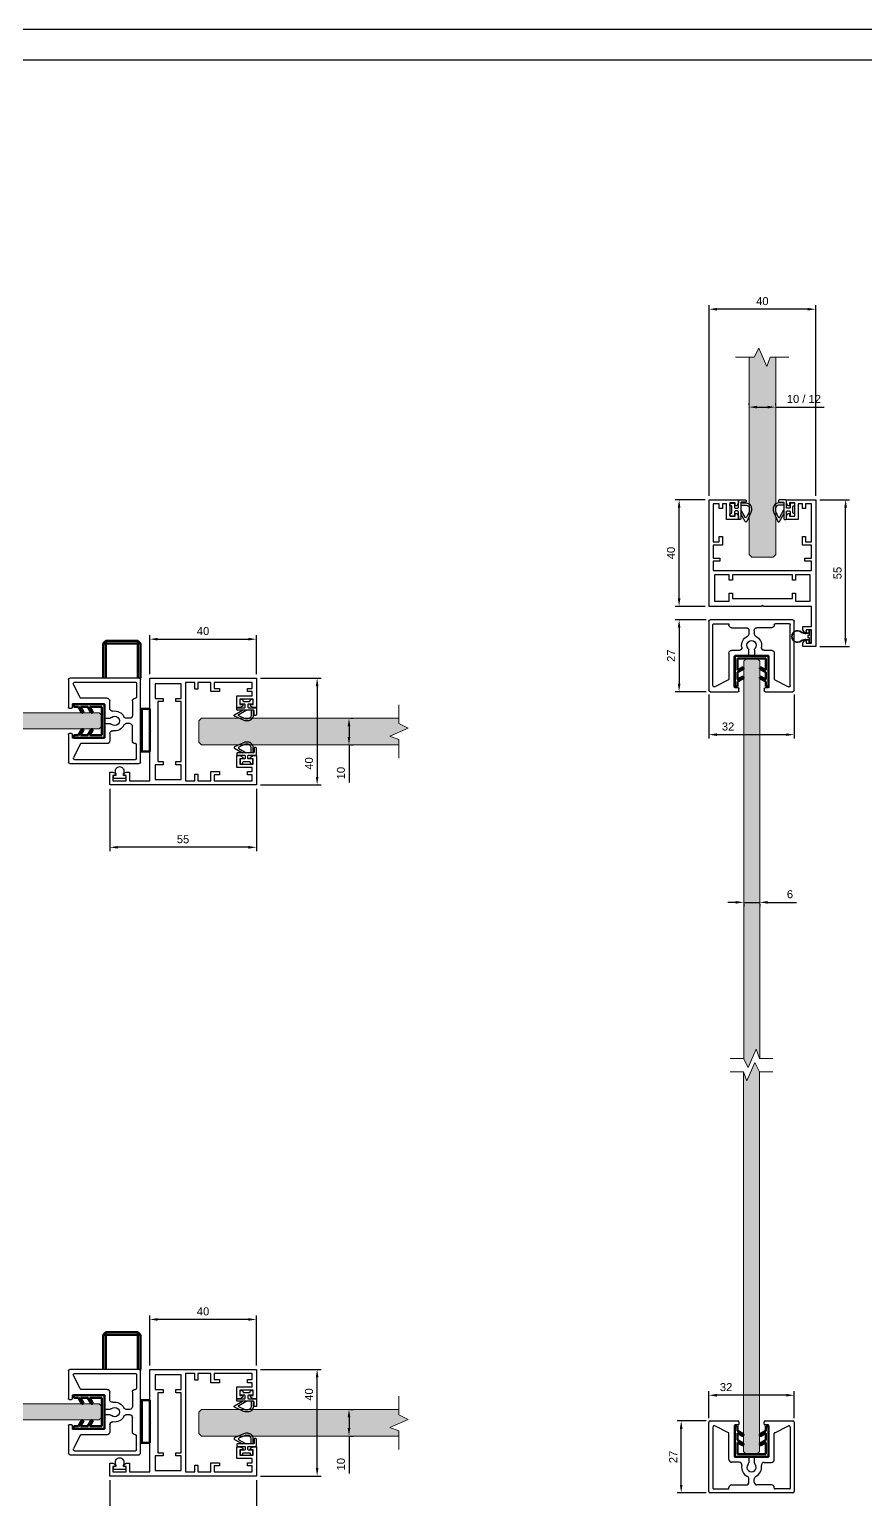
# Model space of a CAD drawing. Header units: millimetres. Extents: x 3538 to 5995, y -682 to 159.
# Drawn here: x 4137 to 4450, y -392 to 159 of the extents above; entities that cross this region are included whole.
import ezdxf

# ---------------------------------------------------------------- set-up
doc = ezdxf.new("R2010")
doc.units = ezdxf.units.MM
for name, color, linetype in [('Blocchi', 7, 'Continuous'), ('COMP', 41, 'Continuous'), ('FEMMINA_MIR', 7, 'Continuous'), ('GUARNIZIONE_MONT', 7, 'Continuous'), ('MASCHIO_MIR', 7, 'Continuous'), ('quote', 3, 'Continuous')]:
    doc.layers.add(name, color=color, linetype=linetype)
doc.layers.add('GLASS & JOINTS', color=250, linetype='Continuous', lineweight=13)
doc.layers.add('NOTES', color=7, linetype='Continuous', lineweight=15)
doc.layers.add('GLASS HATCH', color=7, linetype='Continuous', true_color=0xb8ffed, transparency=0.5)
doc.styles.get("Standard").update_dxf_attribs({"font": 'arial.ttf'})
doc.dimstyles.new('ISO-25$0', dxfattribs={"dimtxt": 3, "dimasz": 3, "dimexe": 1.5, "dimexo": 1.5, "dimgap": 1.5, "dimtad": 1, "dimtxsty": 'Standard', "dimcen": 2.5, "dimadec": 0, "dimazin": 0, "dimtfac": 1, "dimtmove": 0, "dimatfit": 3, "dimfxl": 1, "dimarcsym": 0})

# ---------------------------------------------------------------- blocks, each defined once
blk = doc.blocks.new('48750')
at = {"layer": 'COMP'}
for p, q in [((-3.8, 1.56), (-4.38, 1.84)), ((-1.46, 1.14), (-2.05, 1.14)), ((-4.38, -1.84), (-3.8, -1.56)), ((-2.05, -1.14), (-1.46, -1.14))]:
    blk.add_line(p, q, dxfattribs=at)
blk.add_lwpolyline([(-0.95, 1.75, -0.414214), (-1.45, 1.25), (-2.05, 1.25, -0.117054), (-3.75, 1.65), (-4.33, 1.94, 1.622467), (-4.33, -1.94), (-3.75, -1.65, -0.117054), (-2.05, -1.25), (-1.45, -1.25, -0.414214), (-0.95, -1.75), (-0.95, -2.41), (0, -2.41), (0, 2.41), (-0.95, 2.41)], format="xyb", close=True, dxfattribs=at)
blk.add_lwpolyline([(-0.1, 2.32), (-0.85, 2.32), (-0.85, 0.4), (-1.35, 0.4), (-1.35, -0.4), (-0.85, -0.4), (-0.85, -2.31), (-0.1, -2.31)], close=True, dxfattribs=at)
for centre, radius, start, end in [((-5.3, 0), 2.07, 63.2948, 296.7052), ((-2.05, 5.03), 3.89, 243.2948, 270), ((-1.46, 1.75), 0.61, 270, 0), ((-2.05, -5.03), 3.89, 90, 116.7052), ((-1.46, -1.75), 0.61, 0, 90)]:
    blk.add_arc(centre, radius, start, end, dxfattribs=at)
blk = doc.blocks.new('cassaporta Glass')
at = {"color": 4}
for p, q in [((20, 15), (15.2, 15)), ((15.2, 15), (15.2, 13.8)), ((15.2, 13.8), (15.77, 12.75)), ((15.77, 12.75), (16.4, 12.75)), ((16.4, 12.75), (16.4, 13.8)), ((16.4, 13.8), (18.4, 13.8)), ((18.4, 13.8), (18.4, 8.8)), ((20, -40), (20, 15)), ((15.77, 9.85), (15.2, 8.8)), ((15.2, 8.8), (15.2, 7.6)), ((15.2, 7.6), (18.4, 7.6)), ((16.4, 9.85), (15.77, 9.85)), ((16.4, 8.8), (16.4, 9.85)), ((18.4, 8.8), (16.4, 8.8)), ((18.4, 7.6), (18.4, 0)), ((-0.4, 0), (-20, 0)), ((-20, 0), (-20, -40)), ((-17.9, -11.8), (-17.9, -2)), ((-17.9, -2), (-12.45, -2)), ((-12.45, -2), (-12.45, -5)), ((-12.45, -5), (-11.25, -5)), ((-11.25, -5), (-11.25, -3)), ((-11.25, -3), (11.25, -3)), ((0, -0.4), (-0.4, 0)), ((0.4, 0), (0, -0.4)), ((18.4, 0), (0.4, 0)), ((11.25, -3), (11.25, -5)), ((11.25, -5), (12.45, -5)), ((12.45, -5), (12.45, -2)), ((12.45, -2), (17.9, -2)), ((17.9, -2), (17.9, -11.8)), ((-11.25, -9.8), (-12.45, -9.8)), ((-12.45, -9.8), (-12.45, -11.8)), ((-11.25, -11.8), (-11.25, -9.8)), ((12.45, -9.8), (11.25, -9.8)), ((11.25, -9.8), (11.25, -11.8)), ((12.45, -11.8), (12.45, -9.8)), ((-18.4, -16.9), (-18.4, -13.4)), ((-18.4, -13.4), (18.4, -13.4)), ((-12.45, -11.8), (-17.9, -11.8)), ((11.25, -11.8), (-11.25, -11.8)), ((17.9, -11.8), (12.45, -11.8)), ((18.4, -13.4), (18.4, -16.9)), ((-15.9, -16.9), (-18.4, -16.9)), ((-18.4, -22.95), (-18.4, -18.1)), ((-18.4, -18.1), (-15.9, -18.1)), ((-15.9, -18.1), (-15.9, -16.9)), ((18.4, -16.9), (15.9, -16.9)), ((15.9, -16.9), (15.9, -18.1)), ((15.9, -18.1), (18.4, -18.1)), ((18.4, -18.1), (18.4, -22.95)), ((-15, -22.95), (-18.4, -22.95)), ((-18.4, -38.4), (-18.4, -24.15)), ((-18.4, -24.15), (-16.2, -24.15)), ((-16.2, -24.15), (-16.2, -26.15)), ((-16.2, -26.15), (-15, -26.15)), ((-15, -26.15), (-15, -22.95)), ((18.4, -22.95), (15, -22.95)), ((15, -22.95), (15, -26.15)), ((15, -26.15), (16.2, -26.15)), ((16.2, -26.15), (16.2, -24.15)), ((16.2, -24.15), (18.4, -24.15)), ((18.4, -24.15), (18.4, -38.4)), ((-9, -32.6), (-13.4, -32.6)), ((-13.4, -32.6), (-13.4, -38.4)), ((-9, -33.8), (-9, -32.6)), ((13.4, -32.6), (9, -32.6)), ((9, -32.6), (9, -33.8)), ((13.4, -38.4), (13.4, -32.6)), ((-16.2, -38.4), (-18.4, -38.4)), ((-15, -36.7), (-16.2, -36.7)), ((-16.2, -36.7), (-16.2, -38.4)), ((-15, -38.4), (-15, -36.7)), ((-13.4, -38.4), (-15, -38.4)), ((-12.2, -38.8), (-12.2, -33.8)), ((-12.2, -33.8), (-10.2, -33.8)), ((-10.2, -33.8), (-10.2, -34.85)), ((-10.2, -34.85), (-9.58, -34.85)), ((-9.58, -37.75), (-10.2, -37.75)), ((-10.2, -37.75), (-10.2, -38.8)), ((-9.58, -34.85), (-9, -33.8)), ((-9, -38.8), (-9.58, -37.75)), ((9, -33.8), (9.57, -34.85)), ((9.57, -37.75), (9, -38.8)), ((9.57, -34.85), (10.2, -34.85)), ((10.2, -37.75), (9.57, -37.75)), ((10.2, -34.85), (10.2, -33.8)), ((10.2, -33.8), (12.2, -33.8)), ((10.2, -38.8), (10.2, -37.75)), ((12.2, -33.8), (12.2, -38.8)), ((15, -38.4), (13.4, -38.4)), ((16.2, -36.7), (15, -36.7)), ((15, -36.7), (15, -38.4)), ((16.2, -38.4), (16.2, -36.7)), ((18.4, -38.4), (16.2, -38.4)), ((-20, -40), (-9, -40)), ((-10.2, -38.8), (-12.2, -38.8)), ((-9, -40), (-9, -38.8)), ((9, -38.8), (9, -40)), ((9, -40), (20, -40)), ((12.2, -38.8), (10.2, -38.8))]:
    blk.add_line(p, q, dxfattribs=at)
blk = doc.blocks.new('guarnizione vetro 6mm porta')
at = {"layer": 'GUARNIZIONE_MONT', "color": 7, "linetype": 'Continuous', "lineweight": 50}
for p, q in [((-5.3, 11.5), (-6.3, 11.5)), ((-6.3, 11.5), (-6.3, 0)), ((-5.3, 9.73), (-5.3, 11.5)), ((5.3, 11.5), (5.3, 9.73)), ((6.3, 11.5), (5.3, 11.5)), ((6.3, 0), (6.3, 11.5)), ((-3.18, 8.51), (-5.3, 9.73)), ((-5.3, 6.23), (-5.3, 8.92)), ((-5.3, 8.92), (-3.53, 7.9)), ((-3.18, 5.01), (-5.3, 6.23)), ((-3.12, 8.01), (-3.07, 8.1)), ((3.07, 8.1), (3.12, 8.01)), ((5.3, 9.73), (3.18, 8.51)), ((5.3, 6.23), (3.18, 5.01)), ((3.53, 7.9), (5.3, 8.92)), ((5.3, 8.92), (5.3, 6.23)), ((-6.3, 0), (6.3, 0)), ((-5.3, 1), (-5.3, 5.42)), ((-5.3, 5.42), (-3.53, 4.4)), ((5.3, 1), (-5.3, 1)), ((-3.12, 4.51), (-3.07, 4.6)), ((3.07, 4.6), (3.12, 4.51)), ((3.53, 4.4), (5.3, 5.42)), ((5.3, 5.42), (5.3, 1))]:
    blk.add_line(p, q, dxfattribs=at)
for centre, start, end in [((-3.38, 8.16), 240, 330), ((-3.33, 8.25), 330, 60), ((3.33, 8.25), 120, 210), ((3.38, 8.16), 210, 300), ((-3.38, 4.66), 240, 330), ((-3.33, 4.75), 330, 60), ((3.33, 4.75), 120, 210), ((3.38, 4.66), 210, 300)]:
    blk.add_arc(centre, 0.3, start, end, dxfattribs=at)
blk = doc.blocks.new('*D13')
at = {"layer": 'Defpoints', "color": 0, "transparency": 16777216}
for p in [(4404.6, -167.07), (4410.6, -167.07), (4410.6, -167.86)]:
    blk.add_point(p, dxfattribs=at)
at = {"layer": 'quote', "color": 0, "lineweight": -2, "transparency": 16777216}
for p, q in [((4401.6, -167.86), (4398.6, -167.86)), ((4404.6, -167.86), (4410.6, -167.86)), ((4404.6, -168.57), (4404.6, -169.36)), ((4410.6, -168.57), (4410.6, -169.36)), ((4413.6, -167.86), (4424.45, -167.86))]:
    blk.add_line(p, q, dxfattribs=at)
at = {"layer": 'quote', "color": 0, "transparency": 16777216}
for points in [[(4401.6, -167.36), (4401.6, -168.36), (4404.6, -167.86)], [(4413.6, -167.36), (4413.6, -168.36), (4410.6, -167.86)]]:
    blk.add_solid(points, dxfattribs=at)
at = {"layer": 'quote', "color": 0, "transparency": 16777216, "insert": (4421.96, -164.83), "char_height": 3, "attachment_point": 5}
blk.add_mtext('6', dxfattribs=at)
blk = doc.blocks.new('cerniera bilico')
at = {"layer": 'FEMMINA_MIR', "color": 7, "linetype": 'Continuous', "lineweight": 50}
for p, q in [((-16.5, 33.5), (-17.5, 32.5)), ((-4.5, 33.5), (-16.5, 33.5)), ((-16.5, 33.5), (-16.5, 32.5)), ((-3.5, 32.5), (-4.5, 33.5)), ((-4.5, 32.5), (-4.5, 33.5)), ((-17.5, 32.5), (-17.5, 19.5)), ((-16.5, 32.5), (-17.5, 32.5)), ((-16.5, 32.5), (-4.5, 32.5)), ((-16.5, 19.5), (-16.5, 32.5)), ((-4.5, 32.5), (-4.5, 19.5)), ((-3.5, 32.5), (-4.5, 32.5)), ((-3.5, 19.5), (-3.5, 32.5))]:
    blk.add_line(p, q, dxfattribs=at)
at = {"layer": 'MASCHIO_MIR', "color": 7, "linetype": 'Continuous', "lineweight": 50}
for p, q in [((-3, 8), (-3.5, 8)), ((-3, -8), (-3, 8)), ((0, 8), (-3, 8)), ((0, 8), (0, -8)), ((-3.5, -8), (-3, -8)), ((0, -8), (-3, -8))]:
    blk.add_line(p, q, dxfattribs=at)
blk = doc.blocks.new('Cartiglio A3')
at = {"color": 6}
for points in [[(0, 726.876), (0, 0), (1034.376, 0), (1034.376, 726.876)], [(10, 716.876), (10, 10), (1024.376, 10), (1024.376, 716.876)]]:
    blk.add_lwpolyline(points, close=True, dxfattribs=at)
blk = doc.blocks.new('*D34')
at = {"layer": 'Defpoints', "color": 0, "transparency": 16777216}
for p in [(4406.6, 17.06), (4416.6, 17.85), (4416.6, 17.06)]:
    blk.add_point(p, dxfattribs=at)
at = {"layer": 'quote', "color": 0, "lineweight": -2, "transparency": 16777216}
for p, q in [((4406.6, 18.56), (4406.6, 19.35)), ((4409.6, 17.85), (4413.6, 17.85)), ((4416.6, 18.56), (4416.6, 19.35)), ((4416.6, 17.85), (4434.74, 17.85))]:
    blk.add_line(p, q, dxfattribs=at)
at = {"layer": 'quote', "color": 0, "transparency": 16777216}
for points in [[(4409.6, 18.35), (4409.6, 17.35), (4406.6, 17.85)], [(4413.6, 18.35), (4413.6, 17.35), (4416.6, 17.85)]]:
    blk.add_solid(points, dxfattribs=at)
at = {"layer": 'quote', "color": 0, "transparency": 16777216, "insert": (4427.17, 20.9), "char_height": 3, "attachment_point": 5}
blk.add_mtext('10 / 12', dxfattribs=at)
blk = doc.blocks.new('*D36')
at = {"layer": 'Defpoints', "color": 0, "transparency": 16777216}
for p in [(4255.83, -357.99), (4255.83, -367.99), (4256.62, -367.99)]:
    blk.add_point(p, dxfattribs=at)
at = {"layer": 'quote', "color": 0, "lineweight": -2, "transparency": 16777216}
for p, q in [((4257.33, -357.99), (4258.12, -357.99)), ((4256.62, -360.99), (4256.62, -364.99)), ((4256.62, -367.99), (4256.62, -382.06)), ((4257.33, -367.99), (4258.12, -367.99))]:
    blk.add_line(p, q, dxfattribs=at)
at = {"layer": 'quote', "color": 0, "transparency": 16777216}
for points in [[(4256.12, -360.99), (4257.12, -360.99), (4256.62, -357.99)], [(4256.12, -364.99), (4257.12, -364.99), (4256.62, -367.99)]]:
    blk.add_solid(points, dxfattribs=at)
at = {"layer": 'quote', "color": 0, "transparency": 16777216, "insert": (4253.59, -378.56), "char_height": 3, "attachment_point": 5, "rotation": 90}
blk.add_mtext('10 ', dxfattribs=at)
blk = doc.blocks.new('*D37')
at = {"layer": 'Defpoints', "color": 0, "transparency": 16777216}
for p in [(4255.83, -98.83), (4255.83, -108.83), (4256.62, -108.83)]:
    blk.add_point(p, dxfattribs=at)
at = {"layer": 'quote', "color": 0, "lineweight": -2, "transparency": 16777216}
for p, q in [((4257.33, -98.83), (4258.12, -98.83)), ((4256.62, -101.83), (4256.62, -105.83)), ((4256.62, -108.83), (4256.62, -122.91)), ((4257.33, -108.83), (4258.12, -108.83))]:
    blk.add_line(p, q, dxfattribs=at)
at = {"layer": 'quote', "color": 0, "transparency": 16777216}
for points in [[(4256.12, -101.83), (4257.12, -101.83), (4256.62, -98.83)], [(4256.12, -105.83), (4257.12, -105.83), (4256.62, -108.83)]]:
    blk.add_solid(points, dxfattribs=at)
at = {"layer": 'quote', "color": 0, "transparency": 16777216, "insert": (4253.59, -119.4), "char_height": 3, "attachment_point": 5, "rotation": 90}
blk.add_mtext('10 ', dxfattribs=at)
blk = doc.blocks.new('*D39')
at = {"layer": 'Defpoints', "color": 0, "transparency": 16777216}
for p in [(4380.38, -16.87), (4391.6, -16.87), (4391.6, -56.87)]:
    blk.add_point(p, dxfattribs=at)
at = {"layer": 'quote', "color": 0, "lineweight": -2, "transparency": 16777216}
for p, q in [((4390.1, -16.87), (4378.88, -16.87)), ((4380.38, -53.87), (4380.38, -19.87)), ((4390.1, -56.87), (4378.88, -56.87))]:
    blk.add_line(p, q, dxfattribs=at)
at = {"layer": 'quote', "color": 0, "transparency": 16777216}
for points in [[(4379.88, -19.87), (4380.88, -19.87), (4380.38, -16.87)], [(4379.88, -53.87), (4380.88, -53.87), (4380.38, -56.87)]]:
    blk.add_solid(points, dxfattribs=at)
at = {"layer": 'quote', "color": 0, "transparency": 16777216, "insert": (4377.35, -36.87), "char_height": 3, "attachment_point": 5, "rotation": 90}
blk.add_mtext('40', dxfattribs=at)
blk = doc.blocks.new('*D40')
at = {"layer": 'Defpoints', "color": 0, "transparency": 16777216}
for p in [(4431.6, -16.87), (4442.82, -16.87), (4431.6, -71.87)]:
    blk.add_point(p, dxfattribs=at)
at = {"layer": 'quote', "color": 0, "lineweight": -2, "transparency": 16777216}
for p, q in [((4433.1, -16.87), (4444.32, -16.87)), ((4442.82, -68.87), (4442.82, -19.87)), ((4433.1, -71.87), (4444.32, -71.87))]:
    blk.add_line(p, q, dxfattribs=at)
at = {"layer": 'quote', "color": 0, "transparency": 16777216}
for points in [[(4442.32, -19.87), (4443.32, -19.87), (4442.82, -16.87)], [(4442.32, -68.87), (4443.32, -68.87), (4442.82, -71.87)]]:
    blk.add_solid(points, dxfattribs=at)
at = {"layer": 'quote', "color": 0, "transparency": 16777216, "insert": (4439.79, -44.37), "char_height": 3, "attachment_point": 5, "rotation": 90}
blk.add_mtext('55', dxfattribs=at)
blk = doc.blocks.new('*D41')
at = {"layer": 'Defpoints', "color": 0, "transparency": 16777216}
for p in [(4391.6, 54.55), (4391.6, -16.87), (4431.6, -16.87)]:
    blk.add_point(p, dxfattribs=at)
at = {"layer": 'quote', "color": 0, "lineweight": -2, "transparency": 16777216}
for p, q in [((4391.6, -15.37), (4391.6, 56.05)), ((4431.6, -15.37), (4431.6, 56.05)), ((4428.6, 54.55), (4394.6, 54.55))]:
    blk.add_line(p, q, dxfattribs=at)
at = {"layer": 'quote', "color": 0, "transparency": 16777216}
for points in [[(4394.6, 55.05), (4394.6, 54.05), (4391.6, 54.55)], [(4428.6, 55.05), (4428.6, 54.05), (4431.6, 54.55)]]:
    blk.add_solid(points, dxfattribs=at)
at = {"layer": 'quote', "color": 0, "transparency": 16777216, "insert": (4411.6, 57.58), "char_height": 3, "attachment_point": 5}
blk.add_mtext('40', dxfattribs=at)
blk = doc.blocks.new('*D51')
at = {"layer": 'Defpoints', "color": 0, "transparency": 16777216}
for p in [(4221.9, -69.17), (4181.9, -83.83), (4221.9, -83.83)]:
    blk.add_point(p, dxfattribs=at)
at = {"layer": 'quote', "color": 0, "lineweight": -2, "transparency": 16777216}
for p, q in [((4181.9, -82.33), (4181.9, -67.67)), ((4184.9, -69.17), (4218.9, -69.17)), ((4221.9, -82.33), (4221.9, -67.67))]:
    blk.add_line(p, q, dxfattribs=at)
at = {"layer": 'quote', "color": 0, "transparency": 16777216}
for points in [[(4184.9, -68.67), (4184.9, -69.67), (4181.9, -69.17)], [(4218.9, -68.67), (4218.9, -69.67), (4221.9, -69.17)]]:
    blk.add_solid(points, dxfattribs=at)
at = {"layer": 'quote', "color": 0, "transparency": 16777216, "insert": (4201.9, -66.13), "char_height": 3, "attachment_point": 5}
blk.add_mtext('40', dxfattribs=at)
blk = doc.blocks.new('*D52')
at = {"layer": 'Defpoints', "color": 0, "transparency": 16777216}
for p in [(4166.9, -123.83), (4221.9, -123.83), (4166.9, -147.22)]:
    blk.add_point(p, dxfattribs=at)
at = {"layer": 'quote', "color": 0, "lineweight": -2, "transparency": 16777216}
for p, q in [((4166.9, -125.33), (4166.9, -148.72)), ((4221.9, -125.33), (4221.9, -148.72)), ((4218.9, -147.22), (4169.9, -147.22))]:
    blk.add_line(p, q, dxfattribs=at)
at = {"layer": 'quote', "color": 0, "transparency": 16777216}
for points in [[(4169.9, -146.72), (4169.9, -147.72), (4166.9, -147.22)], [(4218.9, -146.72), (4218.9, -147.72), (4221.9, -147.22)]]:
    blk.add_solid(points, dxfattribs=at)
at = {"layer": 'quote', "color": 0, "transparency": 16777216, "insert": (4194.4, -144.2), "char_height": 3, "attachment_point": 5}
blk.add_mtext('55', dxfattribs=at)
blk = doc.blocks.new('*D53')
at = {"layer": 'Defpoints', "color": 0, "transparency": 16777216}
for p in [(4221.9, -83.83), (4221.9, -123.83), (4244.67, -123.83)]:
    blk.add_point(p, dxfattribs=at)
at = {"layer": 'quote', "color": 0, "lineweight": -2, "transparency": 16777216}
for p, q in [((4223.4, -83.83), (4246.17, -83.83)), ((4244.67, -86.83), (4244.67, -120.83)), ((4223.4, -123.83), (4246.17, -123.83))]:
    blk.add_line(p, q, dxfattribs=at)
at = {"layer": 'quote', "color": 0, "transparency": 16777216}
for points in [[(4244.17, -86.83), (4245.17, -86.83), (4244.67, -83.83)], [(4244.17, -120.83), (4245.17, -120.83), (4244.67, -123.83)]]:
    blk.add_solid(points, dxfattribs=at)
at = {"layer": 'quote', "color": 0, "transparency": 16777216, "insert": (4241.63, -115.79), "char_height": 3, "attachment_point": 5, "rotation": 90}
blk.add_mtext('40', dxfattribs=at)
blk = doc.blocks.new('*D58')
at = {"layer": 'Defpoints', "color": 0, "transparency": 16777216}
for p in [(4221.9, -342.99), (4244.67, -342.99), (4221.9, -382.99)]:
    blk.add_point(p, dxfattribs=at)
at = {"layer": 'quote', "color": 0, "lineweight": -2, "transparency": 16777216}
for p, q in [((4223.4, -342.99), (4246.17, -342.99)), ((4244.67, -379.99), (4244.67, -345.99)), ((4223.4, -382.99), (4246.17, -382.99))]:
    blk.add_line(p, q, dxfattribs=at)
at = {"layer": 'quote', "color": 0, "transparency": 16777216}
for points in [[(4244.17, -345.99), (4245.17, -345.99), (4244.67, -342.99)], [(4244.17, -379.99), (4245.17, -379.99), (4244.67, -382.99)]]:
    blk.add_solid(points, dxfattribs=at)
at = {"layer": 'quote', "color": 0, "transparency": 16777216, "insert": (4241.63, -352.42), "char_height": 3, "attachment_point": 5, "rotation": 90}
blk.add_mtext('40', dxfattribs=at)
blk = doc.blocks.new('*D59')
at = {"layer": 'Defpoints', "color": 0, "transparency": 16777216}
for p in [(4181.9, -324.27), (4181.9, -342.99), (4221.9, -342.99)]:
    blk.add_point(p, dxfattribs=at)
at = {"layer": 'quote', "color": 0, "lineweight": -2, "transparency": 16777216}
for p, q in [((4181.9, -341.49), (4181.9, -322.77)), ((4218.9, -324.27), (4184.9, -324.27)), ((4221.9, -341.49), (4221.9, -322.77))]:
    blk.add_line(p, q, dxfattribs=at)
at = {"layer": 'quote', "color": 0, "transparency": 16777216}
for points in [[(4184.9, -323.77), (4184.9, -324.77), (4181.9, -324.27)], [(4218.9, -323.77), (4218.9, -324.77), (4221.9, -324.27)]]:
    blk.add_solid(points, dxfattribs=at)
at = {"layer": 'quote', "color": 0, "transparency": 16777216, "insert": (4201.9, -321.24), "char_height": 3, "attachment_point": 5}
blk.add_mtext('40', dxfattribs=at)
blk = doc.blocks.new('*D60')
at = {"layer": 'Defpoints', "color": 0, "transparency": 16777216}
for p in [(4166.9, -382.99), (4221.9, -382.99), (4166.9, -400.08)]:
    blk.add_point(p, dxfattribs=at)
at = {"layer": 'quote', "color": 0, "lineweight": -2, "transparency": 16777216}
for p, q in [((4166.9, -384.49), (4166.9, -401.58)), ((4221.9, -384.49), (4221.9, -401.58)), ((4218.9, -400.08), (4169.9, -400.08))]:
    blk.add_line(p, q, dxfattribs=at)
at = {"layer": 'quote', "color": 0, "transparency": 16777216}
for points in [[(4169.9, -399.58), (4169.9, -400.58), (4166.9, -400.08)], [(4218.9, -399.58), (4218.9, -400.58), (4221.9, -400.08)]]:
    blk.add_solid(points, dxfattribs=at)
at = {"layer": 'quote', "color": 0, "transparency": 16777216, "insert": (4194.4, -397.05), "char_height": 3, "attachment_point": 5}
blk.add_mtext('55', dxfattribs=at)
blk = doc.blocks.new('*D62')
at = {"layer": 'Defpoints', "color": 0, "transparency": 16777216}
for p in [(4392.07, -61.87), (4380.38, -88.87), (4392.07, -88.87)]:
    blk.add_point(p, dxfattribs=at)
at = {"layer": 'quote', "color": 0, "lineweight": -2, "transparency": 16777216}
for p, q in [((4390.57, -61.87), (4378.88, -61.87)), ((4380.38, -64.87), (4380.38, -85.87)), ((4390.57, -88.87), (4378.88, -88.87))]:
    blk.add_line(p, q, dxfattribs=at)
at = {"layer": 'quote', "color": 0, "transparency": 16777216}
for points in [[(4379.88, -64.87), (4380.88, -64.87), (4380.38, -61.87)], [(4379.88, -85.87), (4380.88, -85.87), (4380.38, -88.87)]]:
    blk.add_solid(points, dxfattribs=at)
at = {"layer": 'quote', "color": 0, "transparency": 16777216, "insert": (4377.38, -75.37), "char_height": 3, "attachment_point": 5, "rotation": 90}
blk.add_mtext('27', dxfattribs=at)
blk = doc.blocks.new('*D63')
at = {"layer": 'Defpoints', "color": 0, "transparency": 16777216}
for p in [(4391.57, -88.37), (4423.57, -88.37), (4423.57, -104.97)]:
    blk.add_point(p, dxfattribs=at)
at = {"layer": 'quote', "color": 0, "lineweight": -2, "transparency": 16777216}
for p, q in [((4391.57, -89.87), (4391.57, -106.47)), ((4423.57, -89.87), (4423.57, -106.47)), ((4394.57, -104.97), (4420.57, -104.97))]:
    blk.add_line(p, q, dxfattribs=at)
at = {"layer": 'quote', "color": 0, "transparency": 16777216}
for points in [[(4394.57, -104.47), (4394.57, -105.47), (4391.57, -104.97)], [(4420.57, -104.47), (4420.57, -105.47), (4423.57, -104.97)]]:
    blk.add_solid(points, dxfattribs=at)
at = {"layer": 'quote', "color": 0, "transparency": 16777216, "insert": (4398.74, -101.94), "char_height": 3, "attachment_point": 5}
blk.add_mtext('32', dxfattribs=at)
blk = doc.blocks.new('*D64')
at = {"layer": 'Defpoints', "color": 0, "transparency": 16777216}
for p in [(4381.17, -362.32), (4392.07, -362.32), (4392.07, -389.32)]:
    blk.add_point(p, dxfattribs=at)
at = {"layer": 'quote', "color": 0, "lineweight": -2, "transparency": 16777216}
for p, q in [((4390.57, -362.32), (4379.67, -362.32)), ((4381.17, -386.32), (4381.17, -365.32)), ((4390.57, -389.32), (4379.67, -389.32))]:
    blk.add_line(p, q, dxfattribs=at)
at = {"layer": 'quote', "color": 0, "transparency": 16777216}
for points in [[(4380.67, -365.32), (4381.67, -365.32), (4381.17, -362.32)], [(4380.67, -386.32), (4381.67, -386.32), (4381.17, -389.32)]]:
    blk.add_solid(points, dxfattribs=at)
at = {"layer": 'quote', "color": 0, "transparency": 16777216, "insert": (4378.17, -375.82), "char_height": 3, "attachment_point": 5, "rotation": 90}
blk.add_mtext('27', dxfattribs=at)
blk = doc.blocks.new('*D65')
at = {"layer": 'Defpoints', "color": 0, "transparency": 16777216}
for p in [(4391.57, -352.69), (4391.57, -362.82), (4423.57, -362.82)]:
    blk.add_point(p, dxfattribs=at)
at = {"layer": 'quote', "color": 0, "lineweight": -2, "transparency": 16777216}
for p, q in [((4391.57, -361.32), (4391.57, -351.19)), ((4420.57, -352.69), (4394.57, -352.69)), ((4423.57, -361.32), (4423.57, -351.19))]:
    blk.add_line(p, q, dxfattribs=at)
at = {"layer": 'quote', "color": 0, "transparency": 16777216}
for points in [[(4394.57, -352.19), (4394.57, -353.19), (4391.57, -352.69)], [(4420.57, -352.19), (4420.57, -353.19), (4423.57, -352.69)]]:
    blk.add_solid(points, dxfattribs=at)
at = {"layer": 'quote', "color": 0, "transparency": 16777216, "insert": (4398, -349.66), "char_height": 3, "attachment_point": 5}
blk.add_mtext('32', dxfattribs=at)
blk = doc.blocks.new('Guarnizione H1.474')
at = {"color": 7}
for points in [[(0.33, 0.25), (0.33, -0.34, -0.414214), (0.3, -0.37), (0.27, -0.37, -0.414214), (0.24, -0.34), (0.24, -0.08, 0.414214), (0.21, -0.05), (0.13, -0.05, 0.414214), (0.1, -0.08), (0.1, -0.21, -0.414214), (0.07, -0.24), (-0.05, -0.24, -0.414214), (-0.08, -0.21), (-0.08, -0.17, -0.414214), (-0.05, -0.14), (-0.03, -0.14, 0.414214), (0, -0.11), (0, 0.11, 0.414214), (-0.03, 0.14), (-0.05, 0.14, -0.414214), (-0.08, 0.17), (-0.08, 0.21, -0.414214), (-0.05, 0.24), (0.07, 0.24, -0.414214), (0.1, 0.21), (0.1, 0.08, 0.414214), (0.13, 0.05), (0.21, 0.05, 0.414214), (0.24, 0.08), (0.24, 0.34, -0.414214), (0.27, 0.37), (0.5, 0.37, -0.414214), (0.53, 0.34), (0.53, 0.31, -0.414214), (0.5, 0.28), (0.36, 0.28, 0.414214), (0.33, 0.25), (0.53, 0.25, -0.414214), (0.73, 0.05), (0.73, -0.026, -0.109651), (0.711, -0.111), (0.554, -0.447, -0.606635), (0.501, -0.449), (0.33, -0.152)], [(0.33, 0.17), (0.53, 0.17, -0.414214), (0.65, 0.05), (0.65, -0.026, -0.109651), (0.639, -0.077), (0.542, -0.285, -0.606635), (0.489, -0.287), (0.33, -0.012)]]:
    blk.add_lwpolyline(points, format="xyb", dxfattribs=at)
blk = doc.blocks.new('guarnizione 48400')
at = {"color": 2}
for p, q in [((5302.44, -554.77), (5302.44, -556.02)), ((5305.16, -556.02), (5305.16, -554.75))]:
    blk.add_line(p, q, dxfattribs=at)
blk.add_lwpolyline([(5305.49, -554.51), (5305.8, -554.51), (5305.8, -553.53), (5301.8, -553.53), (5301.8, -554.52), (5302.11, -554.51)], dxfattribs=at)
for centre, radius, start, end in [((5302.14, -554.88), 0.37, 65.5809, 94.4794), ((5302.19, -554.77), 0.251, 33.6115, 65.4003), ((5302.19, -554.77), 0.252, 1.8959, 33.6147), ((5303.81, -555.96), 1.37, 182.303, 207.3067), ((5303.8, -555.96), 1.36, 207.3044, 232.3475), ((5303.8, -555.97), 1.36, 232.3485, 257.4384), ((5303.8, -555.97), 1.36, 282.5561, 307.646), ((5303.8, -555.96), 1.36, 307.647, 332.6901), ((5303.8, -555.96), 1.37, 332.6878, 357.6914), ((5305.4, -554.77), 0.241, 133.6026, 176.7744), ((5305.45, -554.85), 0.337, 107.177, 130.2941), ((5305.45, -554.85), 0.337, 84.0338, 107.1744), ((5303.8, -555.97), 1.36, 257.442, 282.5525)]:
    blk.add_arc(centre, radius, start, end, dxfattribs=at)
blk = doc.blocks.new('ANTA SLIM 8mm')
at = {"color": 7}
for p, q in [((3182.88, -468.56), (3182.88, -442.56)), ((3183.38, -442.06), (3193.83, -442.06)), ((3184.38, -444.37), (3184.38, -467.26)), ((3190.21, -446.47), (3185.1, -443.92)), ((3192.38, -443.86), (3192.38, -455.26)), ((3193.83, -443.56), (3192.68, -443.56)), ((3194.13, -442.36), (3194.13, -443.26)), ((3203.63, -443.26), (3203.63, -442.36)), ((3203.93, -442.06), (3214.38, -442.06)), ((3205.08, -443.56), (3203.93, -443.56)), ((3205.38, -455.26), (3205.38, -443.86)), ((3207.55, -446.47), (3212.66, -443.92)), ((3213.38, -444.37), (3213.38, -467.26)), ((3214.88, -442.56), (3214.88, -468.56)), ((3190.38, -456.56), (3190.38, -446.74)), ((3207.38, -456.59), (3207.38, -446.74)), ((3194.22, -457.56), (3191.38, -457.56)), ((3192.68, -455.56), (3197.49, -455.56)), ((3197.79, -455.86), (3197.79, -457.76)), ((3199.97, -457.76), (3199.97, -455.86)), ((3200.27, -455.56), (3205.08, -455.56)), ((3203.55, -457.59), (3206.38, -457.59)), ((3184.68, -467.56), (3190.08, -467.56)), ((3190.38, -467.26), (3190.38, -467.06)), ((3191.38, -466.06), (3196.88, -466.06)), ((3197.88, -465.06), (3197.88, -463.76)), ((3199.88, -465.06), (3199.88, -463.76)), ((3206.38, -466.06), (3200.88, -466.06)), ((3207.38, -467.26), (3207.38, -467.06)), ((3213.08, -467.56), (3207.68, -467.56)), ((3214.38, -469.06), (3183.38, -469.06))]:
    blk.add_line(p, q, dxfattribs=at)
for centre, radius, start, end in [((3183.38, -442.56), 0.5, 90, 180), ((3184.88, -444.37), 0.5, 63.4349, 180), ((3190.08, -446.74), 0.3, 360, 63.4349), ((3192.68, -443.86), 0.3, 90, 180), ((3193.83, -442.36), 0.3, 0, 90), ((3193.83, -443.26), 0.3, 270, 0), ((3203.93, -442.36), 0.3, 90, 180), ((3203.93, -443.26), 0.3, 180, 270), ((3205.08, -443.86), 0.3, 0, 90), ((3207.68, -446.74), 0.3, 116.5651, 180), ((3212.88, -444.37), 0.5, 0, 116.5651), ((3214.38, -442.56), 0.5, 0, 90), ((3191.38, -456.56), 1, 180, 270), ((3192.68, -455.26), 0.3, 180, 270), ((3194.22, -458.56), 1, 349.1459, 90), ((3197.49, -455.86), 0.3, 360, 90), ((3200.27, -455.86), 0.3, 90, 180), ((3205.08, -455.26), 0.3, 270, 0), ((3206.38, -456.59), 1, 270, 0), ((3198.88, -459.45), 3.75, 169.1459, 245.0989), ((3198.88, -459.45), 1.75, 137.369, 42.631), ((3196.88, -463.76), 1, 0, 65.0989), ((3197.04, -457.76), 0.75, 317.369, 0), ((3200.88, -463.76), 1, 114.9011, 180), ((3200.72, -457.76), 0.75, 180, 222.631), ((3198.88, -459.45), 3.75, 294.9011, 10.4859), ((3203.55, -458.59), 1, 90, 190.4859), ((3183.38, -468.56), 0.5, 180, 270), ((3184.68, -467.26), 0.3, 180, 270), ((3190.08, -467.26), 0.3, 270, 0), ((3191.38, -467.06), 1, 90, 180), ((3196.88, -465.06), 1, 270, 0), ((3200.88, -465.06), 1, 180, 270), ((3206.38, -467.06), 1, 0, 90), ((3207.68, -467.26), 0.3, 180, 270), ((3213.08, -467.26), 0.3, 270, 0), ((3214.38, -468.56), 0.5, 270, 0)]:
    blk.add_arc(centre, radius, start, end, dxfattribs=at)

msp = doc.modelspace()

# ---------------------------------------------------------------- hatches: boundary and pattern name
at = {"layer": 'GLASS HATCH'}
h = msp.add_hatch(color=256, dxfattribs=at)
h.dxf.hatch_style = 1
h.paths.add_polyline_path([(4416.602, 36.536), (4414.584, 36.536), (4413.334, 33.101), (4410.334, 39.97), (4408.584, 36.536), (4406.602, 36.536), (4406.602, -37.47), (4407.602, -38.47), (4415.602, -38.47), (4416.602, -37.47)])
h = msp.add_hatch(color=256, dxfattribs=at)
h.dxf.hatch_style = 1
h.paths.add_polyline_path([(4410.602, -77.37), (4409.602, -76.37), (4405.602, -76.37), (4404.602, -77.37), (4404.602, -226.411), (4406.334, -229.81), (4409.334, -222.941), (4410.584, -226.376), (4410.602, -226.376)])
h = msp.add_hatch(color=256, dxfattribs=at)
h.dxf.hatch_style = 1
h.paths.add_polyline_path([(4162.904, -96.798), (4163.904, -97.798), (4163.904, -101.798), (4162.904, -102.798), (4013.899, -102.798), (4013.899, -102.816), (4010.464, -101.066), (4017.333, -98.066), (4013.899, -96.816), (4013.899, -96.798)])
h = msp.add_hatch(color=256, dxfattribs=at)
h.dxf.hatch_style = 1
h.paths.add_polyline_path([(4275.31, -108.834), (4275.31, -106.816), (4271.876, -105.566), (4278.745, -102.566), (4275.31, -100.816), (4275.31, -98.834), (4201.304, -98.834), (4200.304, -99.834), (4200.304, -107.834), (4201.304, -108.834)])
h = msp.add_hatch(color=256, dxfattribs=at)
h.dxf.hatch_style = 1
h.paths.add_polyline_path([(4410.566, -231.34), (4408.834, -227.941), (4405.834, -234.81), (4404.584, -231.376), (4404.566, -231.376), (4404.566, -373.821), (4405.566, -374.821), (4409.566, -374.821), (4410.566, -373.821)])
h = msp.add_hatch(color=256, dxfattribs=at)
h.dxf.hatch_style = 1
h.paths.add_polyline_path([(4162.904, -355.957), (4163.904, -356.957), (4163.904, -360.957), (4162.904, -361.957), (4013.899, -361.957), (4013.899, -361.975), (4010.464, -360.225), (4017.333, -357.225), (4013.899, -355.975), (4013.899, -355.957)])
h = msp.add_hatch(color=256, dxfattribs=at)
h.dxf.hatch_style = 1
h.paths.add_polyline_path([(4275.31, -367.993), (4275.31, -365.975), (4271.876, -364.725), (4278.745, -361.725), (4275.31, -359.975), (4275.31, -357.993), (4201.304, -357.993), (4200.304, -358.993), (4200.304, -366.993), (4201.304, -367.993)])

# ---------------------------------------------------------------- linework, layer by layer
at = {"layer": 'GLASS & JOINTS'}
for points in [[(4416.602, 36.536), (4416.602, -37.47), (4415.602, -38.47), (4407.602, -38.47), (4406.602, -37.47), (4406.602, 36.536)], [(4410.602, -226.376), (4410.602, -77.37), (4409.602, -76.37), (4405.602, -76.37), (4404.602, -77.37), (4404.602, -226.376)], [(4013.899, -96.798), (4162.904, -96.798), (4163.904, -97.798), (4163.904, -101.798), (4162.904, -102.798), (4013.899, -102.798)], [(4275.31, -108.834), (4201.304, -108.834), (4200.304, -107.834), (4200.304, -99.834), (4201.304, -98.834), (4275.31, -98.834)], [(4415.584, -226.376), (4410.584, -226.376), (4409.334, -222.941), (4406.334, -229.81), (4404.584, -226.376), (4399.584, -226.376)], [(4399.584, -231.376), (4404.584, -231.376), (4405.834, -234.81), (4408.834, -227.941), (4410.584, -231.376), (4415.584, -231.376)], [(4404.566, -231.376), (4404.566, -373.821), (4405.566, -374.821), (4409.566, -374.821), (4410.566, -373.821), (4410.566, -231.376)], [(4013.899, -355.957), (4162.904, -355.957), (4163.904, -356.957), (4163.904, -360.957), (4162.904, -361.957), (4013.899, -361.957)], [(4275.31, -367.993), (4201.304, -367.993), (4200.304, -366.993), (4200.304, -358.993), (4201.304, -357.993), (4275.31, -357.993)]]:
    msp.add_lwpolyline(points, dxfattribs=at)
at = {"layer": 'NOTES', "linetype": 'Continuous'}
for points in [[(4421.584, 36.536), (4414.584, 36.536), (4413.334, 33.101), (4410.334, 39.97), (4408.584, 36.536), (4401.584, 36.536)], [(4275.31, -113.816), (4275.31, -106.816), (4271.876, -105.566), (4278.745, -102.566), (4275.31, -100.816), (4275.31, -93.816)], [(4275.31, -372.975), (4275.31, -365.975), (4271.876, -364.725), (4278.745, -361.725), (4275.31, -359.975), (4275.31, -352.975)]]:
    msp.add_lwpolyline(points, dxfattribs=at)

# ---------------------------------------------------------------- block references
at = {"xscale": 1.15700614685312, "yscale": 1.15700614685312, "zscale": 1.15700614685312}
msp.add_blockref('Cartiglio A3', (3538.405, -681.515), dxfattribs=at)
at = {"color": 1, "yscale": 10, "zscale": 10}
for p, xscale in [((4400.202, -20.604), 10), ((4423.001, -20.604), -10)]:
    msp.add_blockref('Guarnizione H1.474', p, dxfattribs=dict(at, xscale=xscale))
at = {"xscale": -1}
for name, p, rotation in [('ANTA SLIM 8mm', (1208.685, -530.926), 180), ('guarnizione vetro 6mm porta', (4407.566, -75.37), 180), ('ANTA SLIM 8mm', (3709.349, 3099.046), 90), ('ANTA SLIM 8mm', (3709.349, 2839.888), 90)]:
    msp.add_blockref(name, p, dxfattribs=dict(at, rotation=rotation))
at = {"rotation": 90}
for p in [(4164.904, -99.834), (4164.904, -358.993)]:
    msp.add_blockref('guarnizione vetro 6mm porta', p, dxfattribs=at)
at = {"color": 1, "yscale": 10, "zscale": 10, "rotation": 270}
for p, xscale in [((4218.204, -92.491), 10), ((4218.204, -115.091), -10), ((4218.204, -351.649), 10), ((4218.204, -374.249), -10)]:
    msp.add_blockref('Guarnizione H1.474', p, dxfattribs=dict(at, xscale=xscale))
at = {"xscale": -1.157893823196928, "yscale": 1.157893823196928, "zscale": 1.157893823196928, "rotation": 180}
for p in [(-1970.632, -762.303), (-1970.632, -1021.465)]:
    msp.add_blockref('guarnizione 48400', p, dxfattribs=at)
for name, p in [('ANTA SLIM 8mm', (1208.685, 79.735)), ('guarnizione vetro 6mm porta', (4407.566, -375.821))]:
    msp.add_blockref(name, p)
at = {"layer": 'Blocchi', "xscale": -1}
for p, rotation in [((4411.602, -56.87), 180), ((4181.904, -103.834), 90), ((4181.904, -362.993), 90)]:
    msp.add_blockref('cassaporta Glass', p, dxfattribs=dict(at, rotation=rotation))
at = {"layer": 'Blocchi'}
msp.add_blockref('48750', (4430.002, -68.17), dxfattribs=at)
at = {"layer": 'Blocchi', "color": 1}
for p in [(4181.904, -103.334), (4181.904, -362.493)]:
    msp.add_blockref('cerniera bilico', p, dxfattribs=at)

# ---------------------------------------------------------------- dimensions: what is measured, and where the dimension line sits
at = {"layer": 'quote'}
for base, p1, p2, picture, middle in [((4391.602, 54.549), (4431.602, -16.87), (4391.602, -16.87), '*D41', (4411.602, 57.581)), ((4221.904, -69.165), (4181.904, -83.834), (4221.904, -83.834), '*D51', (4201.904, -66.133)), ((4166.904, -147.224), (4221.904, -123.834), (4166.904, -123.834), '*D52', (4194.404, -144.198)), ((4181.904, -324.268), (4221.904, -342.993), (4181.904, -342.993), '*D59', (4201.904, -321.236)), ((4166.904, -400.075), (4221.904, -382.993), (4166.904, -382.993), '*D60', (4194.404, -397.05))]:
    dim = msp.add_linear_dim(base=base, p1=p1, p2=p2, dimstyle='ISO-25$0', dxfattribs=at)
    dim.commit()
    dim.dimension.update_dxf_attribs({"geometry": picture, "text_midpoint": middle})
for base, p1, p2, angle, text, picture, middle in [((4416.602, 17.845), (4406.602, 17.058), (4416.602, 17.058), 180, '<> / 12', '*D34', (4427.171, 17.845)), ((4256.62, -108.834), (4255.833, -98.834), (4255.833, -108.834), 90, '<> ', '*D37', (4256.62, -119.404)), ((4256.62, -367.993), (4255.833, -357.993), (4255.833, -367.993), 90, '<> ', '*D36', (4256.62, -378.562))]:
    dim = msp.add_linear_dim(base=base, p1=p1, p2=p2, angle=angle, text=text, dimstyle='ISO-25$0', dxfattribs=at)
    dim.commit()
    dim.dimension.update_dxf_attribs({"geometry": picture, "text_midpoint": middle, "dimtype": 160})
for base, p1, p2, picture, middle in [((4380.384, -16.87), (4391.602, -56.87), (4391.602, -16.87), '*D39', (4377.352, -36.87)), ((4442.82, -16.87), (4431.602, -71.87), (4431.602, -16.87), '*D40', (4439.794, -44.37)), ((4380.384, -88.87), (4392.066, -61.87), (4392.066, -88.87), '*D62', (4377.378, -75.37)), ((4381.173, -362.321), (4392.066, -389.321), (4392.066, -362.321), '*D64', (4378.167, -375.821))]:
    dim = msp.add_linear_dim(base=base, p1=p1, p2=p2, angle=90, dimstyle='ISO-25$0', dxfattribs=at)
    dim.commit()
    dim.dimension.update_dxf_attribs({"geometry": picture, "text_midpoint": middle})
for base, p1, p2, angle, picture, middle in [((4244.666, -123.834), (4221.904, -83.834), (4221.904, -123.834), 90, '*D53', (4244.666, -115.787)), ((4410.602, -167.859), (4404.602, -167.072), (4410.602, -167.072), 180, '*D13', (4421.964, -167.859)), ((4244.666, -342.993), (4221.904, -382.993), (4221.904, -342.993), 90, '*D58', (4244.666, -352.421))]:
    dim = msp.add_linear_dim(base=base, p1=p1, p2=p2, angle=angle, dimstyle='ISO-25$0', dxfattribs=at)
    dim.commit()
    dim.dimension.update_dxf_attribs({"geometry": picture, "text_midpoint": middle, "dimtype": 160})
for base, p1, p2, picture, middle in [((4423.566, -104.97), (4391.566, -88.37), (4423.566, -88.37), '*D63', (4398.744, -104.97)), ((4391.566, -352.695), (4423.566, -362.821), (4391.566, -362.821), '*D65', (4397.996, -352.695))]:
    dim = msp.add_linear_dim(base=base, p1=p1, p2=p2, dimstyle='ISO-25$0', dxfattribs=at)
    dim.commit()
    dim.dimension.update_dxf_attribs({"geometry": picture, "text_midpoint": middle, "dimtype": 160})

doc.saveas('drawing.dxf')
